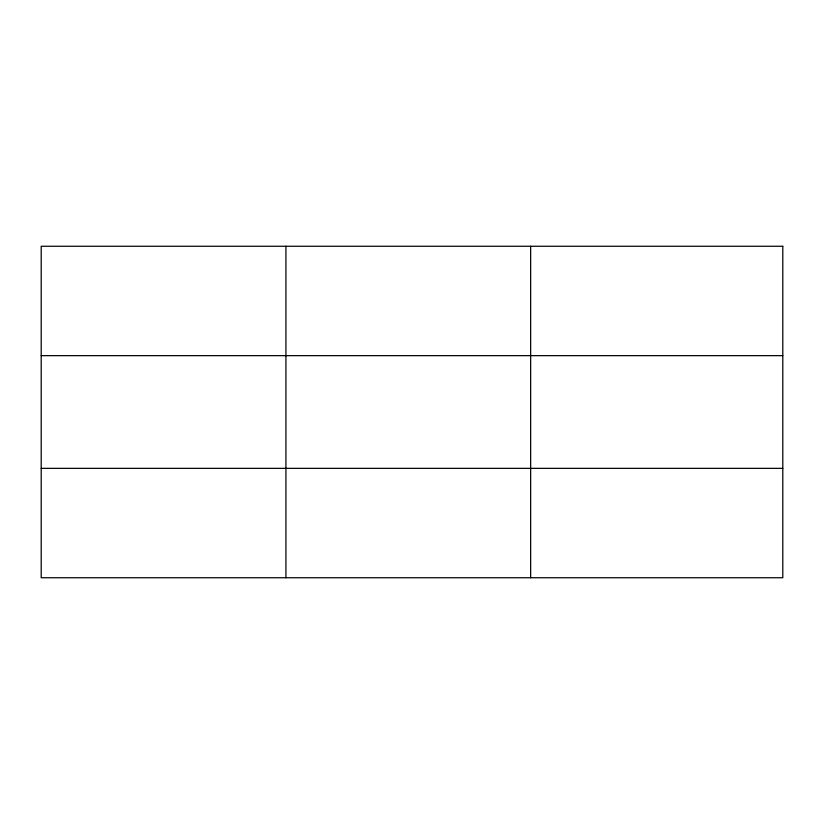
<?xml version="1.0" encoding="UTF-8"?>
<svg xmlns="http://www.w3.org/2000/svg" width="824" height="824" viewBox="0 0 824 824"><rect width="100%" height="100%" fill="white"/><g stroke="black" fill="none" stroke-linecap="round" stroke-linejoin="round"><path stroke-width="1.24" d="M285.928 246.263L285.928 577.737M530.656 246.263L530.656 577.737M41.2 355.649L782.8 355.649M41.2 468.351L782.8 468.351M782.8 246.263L782.8 577.737L41.2 577.737L41.2 246.263L782.8 246.263"/></g></svg>
